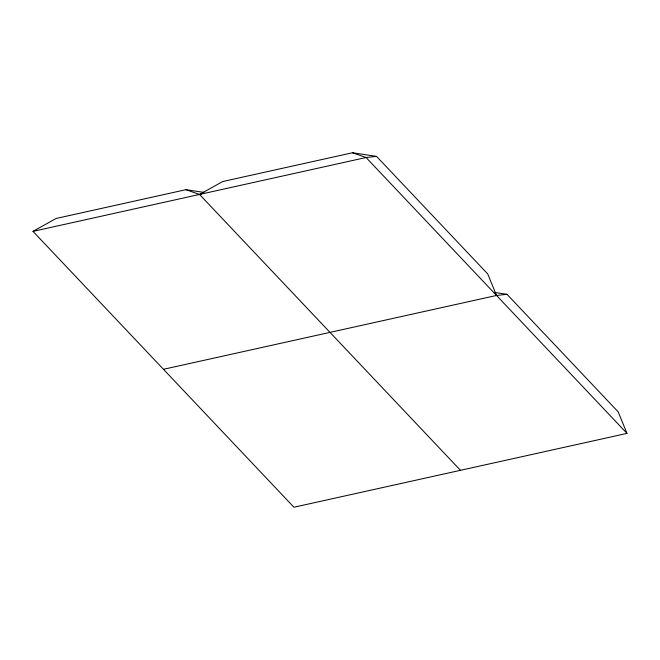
<?xml version="1.0" encoding="UTF-8"?>
<svg xmlns="http://www.w3.org/2000/svg" width="660" height="660" viewBox="0 0 660 660"><rect width="100%" height="100%" fill="white"/><g stroke="black" fill="none" stroke-linecap="round" stroke-linejoin="round"><path stroke-width="0.99" d="M494.967 292.504L507.004 294.31L618.164 411.848L627 433.397L293.931 507.235L33 231.363L56.108 218.468L185.938 189.684L203.981 192.398M507.004 294.31L496.534 295.457L487.707 273.908L376.538 156.379L352.473 152.765L222.643 181.549L199.535 194.444L185.938 189.684M33 231.363L366.069 157.517L376.538 156.379M163.465 369.303L496.534 295.457M201.44 194.23L199.535 194.444L460.465 470.316M352.473 152.765L366.069 157.517L627 433.397"/></g></svg>
